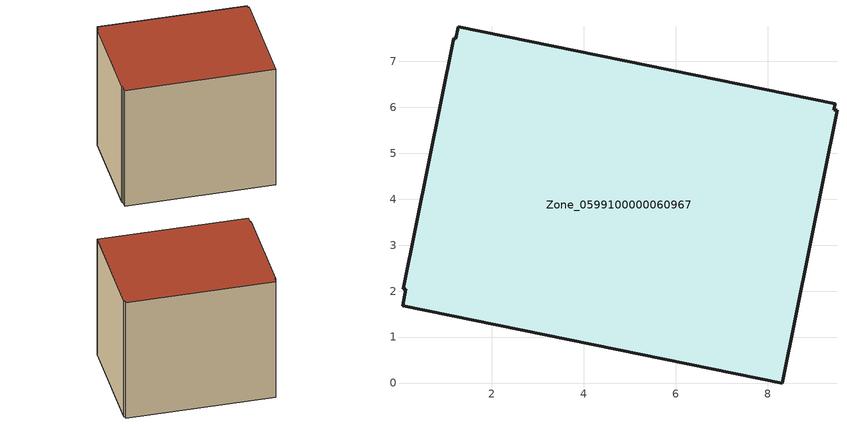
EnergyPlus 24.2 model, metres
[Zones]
Zone_0599100000060967
 floor ground (C_G): 1.17,7.5 1.22,7.5 1.27,7.75 9.47,6.08 9.45,5.95 9.51,5.94 8.32,0 0.05,1.68 0.13,2.04 0.07,2.05 z0
 wall outside (C_F): 1.22,7.5 1.17,7.5 0.07,2.05 0.13,2.04 0.05,1.68 8.32,0 9.51,5.94 9.45,5.95 9.47,6.08 1.27,7.75 1.22,7.5 z0:7.62
 roof outside (C_R): 0.13,2.04 0.05,1.68 8.32,0 9.51,5.94 9.45,5.95 9.47,6.08 1.27,7.75 1.22,7.5 1.17,7.5 0.07,2.05 z7.62
[BUILDING]
Pand.0599100000060967: North Axis=0; Terrain=City; Loads Convergence Tolerance Value=0.04; Temperature Convergence Tolerance Value=0.4; Solar Distribution=FullExterior; Maximum Number of Warmup Days=25; Minimum Number of Warmup Days=1
[Site:Location]
Rotterdam.The.Hague.AP_ZH_NLD Design_Conditions: Latitude=51.96; Longitude=4.45; Time Zone=1; Elevation=-4.5
[SITE:GROUNDTEMPERATURE:BUILDINGSURFACE]
18, 18, 18, 18, 18, 18, 18, 18, 18, 18, 18, 18
[MATERIAL] Thermal Absorptance=0.9; Solar Absorptance=0.7; Visible Absorptance=0.7
Name | Roughness | Thickness | Conductivity | Density | Specific Heat
G.TI.1965-1974 | MediumSmooth | 0.15 | 0.882353 | 540 | 1210
F.TI.1965-1974 | Rough | 0.3 | 0.697674 | 1920 | 840
R.TI.1965-1974 | MediumRough | 0.2 | 0.232558 | 1500 | 1000
[CONSTRUCTION]
C_G: G.TI.1965-1974
C_F: F.TI.1965-1974
C_R: R.TI.1965-1974
[ZONE]
Zone_0599100000060967: Type=1; Multiplier=1; Ceiling Height=Autocalculate; Volume=Autocalculate; Floor Area=autocalculate; Part of Total Floor Area=Yes
[ZONEINFILTRATION:DESIGNFLOWRATE]
Infil_Zone_0599100000060967: Zone or ZoneList or Space or SpaceList=Zone_0599100000060967; Schedule=AlwaysOn; Design Flow Rate Calculation Method=Flow/Area; Flow Rate per Floor Area=0.003; Constant Term Coefficient=1; Temperature Term Coefficient=0; Velocity Term Coefficient=0; Velocity Squared Term Coefficient=0
[HVACTEMPLATE:ZONE:IDEALLOADSAIRSYSTEM]
Zone_0599100000060967: Maximum Heating Supply Air Temperature=50; Minimum Cooling Supply Air Temperature=13; Maximum Heating Supply Air Humidity Ratio=0.0156; Minimum Cooling Supply Air Humidity Ratio=0.0077; Heating Limit=NoLimit; Cooling Limit=NoLimit; Dehumidification Control Type=ConstantSensibleHeatRatio; Cooling Sensible Heat Ratio=0.7; Dehumidification Setpoint=60; Humidification Control Type=None; Humidification Setpoint=30; Outdoor Air Method=None; Outdoor Air Flow Rate per Person=0.00944; Outdoor Air Flow Rate per Zone Floor Area=0; Outdoor Air Flow Rate per Zone=0; Demand Controlled Ventilation Type=None; Outdoor Air Economizer Type=NoEconomizer; Heat Recovery Type=None; Sensible Heat Recovery Effectiveness=0.7; Latent Heat Recovery Effectiveness=0.65
[ZONECONTROL:THERMOSTAT]
ThermostatControl_Zone_0599100000060967: Zone or ZoneList=Zone_0599100000060967; Control Type Schedule=DualSetpointControlType; Control 1=Thermostat_Zone_0599100000060967; Temperature Difference Between Cutout And Setpoint=0
[THERMOSTATSETPOINT:DUALSETPOINT]
Thermostat_Zone_0599100000060967: Heating Setpoint Temperature Schedule=HeatingSetpoint_Zone_0599100000060967; Cooling Setpoint Temperature Schedule=CoolingSetpoint_Zone_0599100000060967
[SCHEDULE:COMPACT]
HeatingSetpoint_Zone_0599100000060967: Through: 12/31, For: AllDays, Until: 24:00, 21
CoolingSetpoint_Zone_0599100000060967: Through: 12/31, For: AllDays, Until: 24:00, 24
DualSetpointControlType: Through: 12/31, For: AllDays, Until: 24:00, 4
AlwaysOn: Through: 12/31, For: AllDays, Until: 24:00, 1
